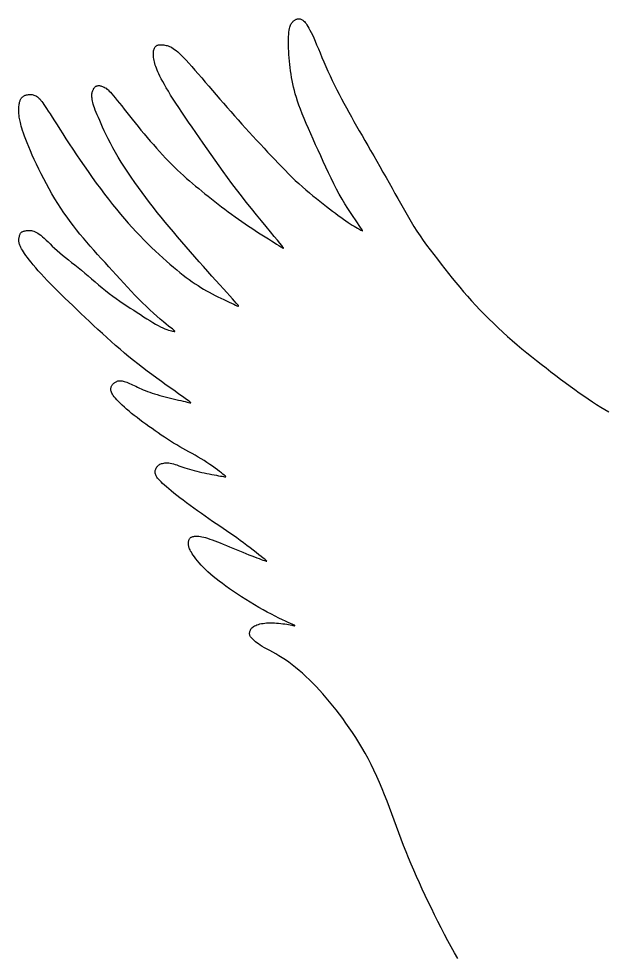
# Model space of a CAD drawing. Header units: millimetres. Extents: x 139 to 289, y 77 to 272.
# Drawn here: x 189.66 to 210.7, y 176.09 to 209.7 of the extents above; entities that cross this region are included whole.
import ezdxf

# ---------------------------------------------------------------- set-up
doc = ezdxf.new("R2010")
doc.units = ezdxf.units.MM
doc.layers.add('GREEN', color=96, linetype='Continuous')

msp = doc.modelspace()

# ---------------------------------------------------------------- linework, layer by layer
at = {"layer": 'GREEN'}
msp.add_lwpolyline([(205.381, 176.049), (205.261, 176.25), (205.141, 176.461), (205.021, 176.681), (204.902, 176.907), (204.783, 177.138), (204.665, 177.372), (204.549, 177.608), (204.435, 177.843), (204.323, 178.077), (204.214, 178.307), (204.108, 178.534), (204.004, 178.759), (203.903, 178.982), (203.805, 179.203), (203.71, 179.425), (203.617, 179.646), (203.527, 179.868), (203.44, 180.092), (203.355, 180.316), (203.272, 180.542), (203.189, 180.768), (203.106, 180.995), (203.022, 181.221), (202.937, 181.448), (202.85, 181.675), (202.76, 181.901), (202.667, 182.126), (202.572, 182.349), (202.475, 182.568), (202.374, 182.785), (202.272, 182.996), (202.166, 183.203), (202.059, 183.403), (201.949, 183.597), (201.837, 183.784), (201.724, 183.965), (201.609, 184.14), (201.493, 184.31), (201.376, 184.475), (201.258, 184.636), (201.141, 184.792), (201.023, 184.945), (200.905, 185.094), (200.786, 185.239), (200.668, 185.381), (200.549, 185.518), (200.429, 185.652), (200.309, 185.781), (200.188, 185.907), (200.066, 186.028), (199.943, 186.145), (199.82, 186.257), (199.697, 186.364), (199.574, 186.466), (199.452, 186.562), (199.331, 186.652), (199.21, 186.736), (199.092, 186.814), (198.975, 186.886), (198.862, 186.953), (198.753, 187.014), (198.649, 187.072), (198.552, 187.125), (198.462, 187.175), (198.38, 187.222), (198.308, 187.267), (198.243, 187.31), (198.187, 187.35), (198.138, 187.388), (198.096, 187.424), (198.059, 187.457), (198.028, 187.488), (198.002, 187.517), (197.98, 187.543), (197.962, 187.568), (197.948, 187.591), (197.937, 187.614), (197.929, 187.636), (197.925, 187.658), (197.923, 187.68), (197.924, 187.703), (197.927, 187.728), (197.932, 187.754), (197.941, 187.78), (197.952, 187.807), (197.968, 187.833), (197.986, 187.859), (198.009, 187.885), (198.037, 187.91), (198.068, 187.933), (198.104, 187.955), (198.145, 187.975), (198.189, 187.993), (198.238, 188.01), (198.29, 188.024), (198.346, 188.037), (198.405, 188.047), (198.467, 188.055), (198.532, 188.061), (198.6, 188.065), (198.67, 188.066), (198.742, 188.066), (198.815, 188.063), (198.89, 188.058), (198.965, 188.052), (199.04, 188.044), (199.115, 188.034), (199.188, 188.024), (199.257, 188.013), (199.322, 188.002), (199.381, 187.991), (199.432, 187.982), (199.476, 187.973), (199.509, 187.967), (199.532, 187.963), (199.543, 187.963), (199.542, 187.967), (199.527, 187.976), (199.496, 187.991), (199.45, 188.013), (199.387, 188.042), (199.307, 188.079), (199.21, 188.124), (199.1, 188.177), (198.977, 188.236), (198.844, 188.302), (198.703, 188.374), (198.556, 188.451), (198.405, 188.533), (198.251, 188.62), (198.096, 188.71), (197.941, 188.804), (197.787, 188.899), (197.636, 188.996), (197.488, 189.093), (197.344, 189.189), (197.207, 189.284), (197.076, 189.377), (196.951, 189.468), (196.834, 189.556), (196.723, 189.643), (196.618, 189.728), (196.52, 189.812), (196.428, 189.895), (196.342, 189.976), (196.262, 190.057), (196.188, 190.136), (196.12, 190.212), (196.059, 190.286), (196.003, 190.357), (195.953, 190.423), (195.909, 190.485), (195.871, 190.541), (195.839, 190.591), (195.812, 190.637), (195.79, 190.678), (195.773, 190.715), (195.76, 190.749), (195.75, 190.78), (195.743, 190.811), (195.738, 190.84), (195.735, 190.87), (195.734, 190.899), (195.735, 190.927), (195.737, 190.955), (195.741, 190.982), (195.747, 191.007), (195.754, 191.03), (195.763, 191.051), (195.773, 191.071), (195.784, 191.088), (195.797, 191.103), (195.812, 191.116), (195.83, 191.128), (195.849, 191.138), (195.871, 191.147), (195.895, 191.155), (195.922, 191.161), (195.953, 191.167), (195.987, 191.171), (196.024, 191.172), (196.066, 191.171), (196.112, 191.168), (196.163, 191.161), (196.219, 191.15), (196.281, 191.135), (196.348, 191.116), (196.421, 191.093), (196.5, 191.066), (196.584, 191.036), (196.675, 191.002), (196.771, 190.965), (196.873, 190.924), (196.98, 190.88), (197.093, 190.834), (197.208, 190.786), (197.326, 190.737), (197.445, 190.687), (197.563, 190.639), (197.678, 190.591), (197.791, 190.546), (197.899, 190.503), (198.002, 190.463), (198.098, 190.426), (198.187, 190.393), (198.268, 190.363), (198.34, 190.337), (198.402, 190.314), (198.454, 190.295), (198.494, 190.281), (198.522, 190.272), (198.538, 190.269), (198.541, 190.273), (198.53, 190.286), (198.504, 190.308), (198.465, 190.34), (198.41, 190.384), (198.34, 190.439), (198.256, 190.506), (198.161, 190.58), (198.056, 190.662), (197.944, 190.748), (197.827, 190.837), (197.706, 190.928), (197.585, 191.017), (197.464, 191.104), (197.343, 191.189), (197.222, 191.273), (197.1, 191.356), (196.978, 191.44), (196.853, 191.525), (196.727, 191.611), (196.598, 191.699), (196.465, 191.791), (196.331, 191.885), (196.196, 191.981), (196.061, 192.078), (195.927, 192.174), (195.796, 192.27), (195.669, 192.364), (195.547, 192.456), (195.43, 192.544), (195.32, 192.629), (195.216, 192.711), (195.119, 192.788), (195.03, 192.861), (194.948, 192.93), (194.875, 192.995), (194.81, 193.054), (194.753, 193.109), (194.705, 193.159), (194.664, 193.205), (194.631, 193.248), (194.603, 193.287), (194.582, 193.324), (194.566, 193.359), (194.554, 193.393), (194.547, 193.426), (194.544, 193.458), (194.544, 193.488), (194.548, 193.518), (194.554, 193.546), (194.563, 193.573), (194.575, 193.599), (194.589, 193.624), (194.604, 193.647), (194.622, 193.669), (194.642, 193.689), (194.664, 193.708), (194.688, 193.725), (194.715, 193.741), (194.744, 193.754), (194.775, 193.766), (194.81, 193.776), (194.847, 193.784), (194.888, 193.79), (194.931, 193.793), (194.977, 193.792), (195.026, 193.789), (195.078, 193.782), (195.134, 193.771), (195.193, 193.756), (195.255, 193.738), (195.319, 193.717), (195.388, 193.693), (195.459, 193.668), (195.532, 193.642), (195.609, 193.616), (195.689, 193.59), (195.771, 193.564), (195.856, 193.54), (195.943, 193.516), (196.031, 193.494), (196.12, 193.472), (196.21, 193.451), (196.301, 193.432), (196.391, 193.413), (196.481, 193.395), (196.569, 193.378), (196.654, 193.362), (196.734, 193.348), (196.809, 193.335), (196.877, 193.323), (196.936, 193.313), (196.986, 193.305), (197.024, 193.299), (197.052, 193.295), (197.068, 193.295), (197.072, 193.301), (197.065, 193.311), (197.046, 193.329), (197.014, 193.354), (196.971, 193.388), (196.915, 193.431), (196.848, 193.483), (196.772, 193.541), (196.687, 193.604), (196.596, 193.67), (196.498, 193.738), (196.397, 193.807), (196.293, 193.874), (196.187, 193.939), (196.081, 194.002), (195.973, 194.064), (195.864, 194.124), (195.754, 194.184), (195.645, 194.245), (195.534, 194.307), (195.424, 194.37), (195.313, 194.436), (195.203, 194.503), (195.092, 194.573), (194.982, 194.644), (194.871, 194.717), (194.761, 194.791), (194.65, 194.867), (194.54, 194.943), (194.429, 195.02), (194.319, 195.098), (194.21, 195.177), (194.103, 195.255), (193.998, 195.333), (193.895, 195.412), (193.796, 195.489), (193.7, 195.567), (193.608, 195.643), (193.521, 195.718), (193.439, 195.791), (193.362, 195.862), (193.291, 195.93), (193.227, 195.994), (193.17, 196.055), (193.12, 196.11), (193.078, 196.161), (193.043, 196.208), (193.015, 196.25), (192.992, 196.288), (192.976, 196.324), (192.964, 196.356), (192.957, 196.386), (192.953, 196.415), (192.953, 196.442), (192.955, 196.467), (192.961, 196.492), (192.968, 196.515), (192.978, 196.537), (192.99, 196.558), (193.003, 196.578), (193.017, 196.596), (193.032, 196.614), (193.048, 196.631), (193.065, 196.647), (193.083, 196.662), (193.102, 196.676), (193.122, 196.688), (193.143, 196.699), (193.164, 196.709), (193.187, 196.718), (193.211, 196.725), (193.236, 196.73), (193.263, 196.733), (193.292, 196.733), (193.324, 196.731), (193.358, 196.727), (193.395, 196.719), (193.435, 196.708), (193.479, 196.695), (193.525, 196.678), (193.574, 196.659), (193.625, 196.638), (193.679, 196.614), (193.735, 196.589), (193.793, 196.562), (193.853, 196.534), (193.915, 196.504), (193.979, 196.474), (194.046, 196.444), (194.117, 196.413), (194.19, 196.382), (194.267, 196.351), (194.348, 196.322), (194.433, 196.293), (194.521, 196.264), (194.613, 196.237), (194.706, 196.21), (194.802, 196.185), (194.899, 196.159), (194.997, 196.135), (195.094, 196.11), (195.192, 196.087), (195.287, 196.064), (195.379, 196.042), (195.466, 196.021), (195.547, 196.003), (195.62, 195.985), (195.684, 195.971), (195.738, 195.958), (195.779, 195.949), (195.808, 195.944), (195.821, 195.945), (195.819, 195.954), (195.799, 195.972), (195.76, 196.002), (195.701, 196.044), (195.62, 196.101), (195.517, 196.173), (195.394, 196.259), (195.255, 196.357), (195.102, 196.465), (194.94, 196.581), (194.771, 196.703), (194.599, 196.828), (194.426, 196.955), (194.257, 197.082), (194.09, 197.209), (193.925, 197.336), (193.763, 197.464), (193.602, 197.594), (193.442, 197.725), (193.283, 197.859), (193.125, 197.996), (192.967, 198.135), (192.809, 198.277), (192.651, 198.421), (192.494, 198.566), (192.339, 198.712), (192.185, 198.857), (192.033, 199.002), (191.882, 199.144), (191.734, 199.285), (191.589, 199.423), (191.447, 199.559), (191.308, 199.693), (191.172, 199.824), (191.041, 199.953), (190.914, 200.08), (190.792, 200.205), (190.675, 200.327), (190.563, 200.446), (190.458, 200.562), (190.358, 200.673), (190.265, 200.779), (190.179, 200.881), (190.101, 200.976), (190.031, 201.064), (189.969, 201.145), (189.914, 201.219), (189.867, 201.287), (189.826, 201.349), (189.791, 201.405), (189.761, 201.456), (189.737, 201.502), (189.716, 201.545), (189.7, 201.584), (189.687, 201.619), (189.677, 201.652), (189.669, 201.683), (189.664, 201.712), (189.662, 201.74), (189.661, 201.768), (189.662, 201.795), (189.665, 201.823), (189.669, 201.851), (189.674, 201.878), (189.68, 201.905), (189.687, 201.931), (189.694, 201.955), (189.703, 201.977), (189.712, 201.997), (189.721, 202.014), (189.731, 202.028), (189.743, 202.041), (189.755, 202.052), (189.769, 202.061), (189.785, 202.07), (189.804, 202.077), (189.825, 202.085), (189.848, 202.092), (189.874, 202.099), (189.903, 202.105), (189.933, 202.111), (189.966, 202.115), (190.001, 202.117), (190.037, 202.117), (190.075, 202.114), (190.114, 202.109), (190.155, 202.101), (190.198, 202.088), (190.243, 202.071), (190.29, 202.048), (190.34, 202.02), (190.393, 201.985), (190.448, 201.943), (190.507, 201.893), (190.569, 201.836), (190.635, 201.773), (190.706, 201.705), (190.78, 201.633), (190.859, 201.557), (190.943, 201.478), (191.033, 201.398), (191.128, 201.316), (191.227, 201.233), (191.332, 201.149), (191.44, 201.063), (191.551, 200.974), (191.666, 200.883), (191.783, 200.788), (191.902, 200.691), (192.022, 200.59), (192.144, 200.486), (192.267, 200.38), (192.391, 200.274), (192.515, 200.168), (192.641, 200.063), (192.767, 199.961), (192.894, 199.861), (193.021, 199.765), (193.149, 199.674), (193.276, 199.585), (193.402, 199.5), (193.528, 199.417), (193.652, 199.336), (193.775, 199.257), (193.896, 199.179), (194.015, 199.102), (194.13, 199.027), (194.242, 198.955), (194.351, 198.886), (194.455, 198.822), (194.554, 198.762), (194.648, 198.709), (194.736, 198.663), (194.817, 198.625), (194.892, 198.593), (194.961, 198.568), (195.022, 198.548), (195.077, 198.533), (195.124, 198.521), (195.164, 198.512), (195.198, 198.506), (195.223, 198.502), (195.24, 198.5), (195.248, 198.502), (195.244, 198.511), (195.229, 198.527), (195.2, 198.552), (195.158, 198.587), (195.099, 198.634), (195.025, 198.694), (194.936, 198.766), (194.835, 198.849), (194.724, 198.943), (194.604, 199.046), (194.478, 199.157), (194.348, 199.275), (194.215, 199.4), (194.083, 199.529), (193.95, 199.663), (193.817, 199.801), (193.684, 199.941), (193.551, 200.085), (193.418, 200.23), (193.284, 200.377), (193.15, 200.524), (193.015, 200.671), (192.88, 200.818), (192.746, 200.965), (192.612, 201.112), (192.48, 201.259), (192.349, 201.405), (192.22, 201.551), (192.094, 201.697), (191.97, 201.842), (191.848, 201.988), (191.73, 202.135), (191.613, 202.283), (191.498, 202.434), (191.386, 202.588), (191.275, 202.747), (191.165, 202.91), (191.057, 203.078), (190.951, 203.251), (190.847, 203.426), (190.746, 203.604), (190.648, 203.783), (190.553, 203.962), (190.462, 204.139), (190.375, 204.314), (190.292, 204.485), (190.215, 204.651), (190.142, 204.812), (190.075, 204.965), (190.013, 205.111), (189.957, 205.248), (189.908, 205.376), (189.864, 205.492), (189.826, 205.597), (189.795, 205.69), (189.768, 205.774), (189.747, 205.849), (189.729, 205.916), (189.714, 205.976), (189.702, 206.031), (189.692, 206.081), (189.683, 206.127), (189.676, 206.17), (189.67, 206.211), (189.666, 206.25), (189.662, 206.287), (189.659, 206.325), (189.658, 206.362), (189.658, 206.4), (189.658, 206.439), (189.659, 206.479), (189.662, 206.52), (189.665, 206.56), (189.669, 206.599), (189.674, 206.636), (189.68, 206.672), (189.687, 206.704), (189.695, 206.734), (189.704, 206.761), (189.713, 206.785), (189.723, 206.807), (189.734, 206.827), (189.746, 206.845), (189.758, 206.861), (189.771, 206.876), (189.784, 206.891), (189.798, 206.904), (189.813, 206.916), (189.829, 206.928), (189.847, 206.938), (189.867, 206.948), (189.889, 206.957), (189.913, 206.965), (189.94, 206.971), (189.969, 206.977), (190.001, 206.982), (190.033, 206.984), (190.067, 206.985), (190.101, 206.984), (190.135, 206.98), (190.168, 206.974), (190.201, 206.966), (190.233, 206.954), (190.264, 206.939), (190.295, 206.921), (190.326, 206.9), (190.357, 206.874), (190.388, 206.845), (190.419, 206.812), (190.451, 206.775), (190.484, 206.732), (190.52, 206.683), (190.559, 206.625), (190.604, 206.558), (190.654, 206.48), (190.712, 206.39), (190.777, 206.287), (190.852, 206.17), (190.935, 206.038), (191.027, 205.894), (191.126, 205.739), (191.233, 205.574), (191.346, 205.399), (191.467, 205.216), (191.593, 205.025), (191.724, 204.829), (191.86, 204.629), (192, 204.426), (192.143, 204.221), (192.288, 204.017), (192.435, 203.814), (192.581, 203.615), (192.727, 203.42), (192.872, 203.232), (193.016, 203.05), (193.158, 202.874), (193.3, 202.703), (193.441, 202.537), (193.581, 202.377), (193.722, 202.221), (193.862, 202.07), (194.002, 201.923), (194.141, 201.78), (194.28, 201.642), (194.417, 201.508), (194.553, 201.379), (194.687, 201.254), (194.818, 201.134), (194.947, 201.02), (195.073, 200.91), (195.195, 200.805), (195.314, 200.705), (195.431, 200.61), (195.545, 200.52), (195.656, 200.435), (195.764, 200.354), (195.87, 200.278), (195.974, 200.207), (196.077, 200.14), (196.178, 200.076), (196.278, 200.015), (196.379, 199.957), (196.48, 199.901), (196.582, 199.846), (196.686, 199.792), (196.791, 199.739), (196.897, 199.687), (197.002, 199.638), (197.102, 199.59), (197.196, 199.547), (197.282, 199.507), (197.359, 199.473), (197.422, 199.444), (197.472, 199.421), (197.507, 199.407), (197.528, 199.403), (197.532, 199.409), (197.521, 199.429), (197.494, 199.463), (197.449, 199.513), (197.388, 199.581), (197.31, 199.668), (197.215, 199.772), (197.108, 199.891), (196.988, 200.024), (196.858, 200.169), (196.719, 200.323), (196.575, 200.484), (196.425, 200.651), (196.273, 200.823), (196.119, 200.997), (195.963, 201.173), (195.807, 201.351), (195.651, 201.53), (195.496, 201.709), (195.343, 201.888), (195.193, 202.065), (195.045, 202.241), (194.9, 202.416), (194.758, 202.59), (194.619, 202.764), (194.481, 202.938), (194.345, 203.113), (194.211, 203.29), (194.078, 203.469), (193.946, 203.651), (193.816, 203.834), (193.688, 204.018), (193.564, 204.202), (193.444, 204.384), (193.33, 204.564), (193.221, 204.741), (193.12, 204.913), (193.026, 205.079), (192.94, 205.24), (192.861, 205.394), (192.788, 205.541), (192.721, 205.681), (192.661, 205.813), (192.606, 205.937), (192.555, 206.052), (192.51, 206.157), (192.469, 206.255), (192.432, 206.344), (192.399, 206.426), (192.371, 206.502), (192.347, 206.571), (192.326, 206.635), (192.31, 206.695), (192.297, 206.75), (192.287, 206.801), (192.281, 206.848), (192.277, 206.892), (192.276, 206.933), (192.277, 206.971), (192.28, 207.006), (192.285, 207.038), (192.291, 207.068), (192.299, 207.096), (192.307, 207.122), (192.317, 207.146), (192.328, 207.168), (192.339, 207.189), (192.351, 207.208), (192.364, 207.225), (192.377, 207.241), (192.391, 207.255), (192.405, 207.268), (192.421, 207.279), (192.438, 207.288), (192.456, 207.295), (192.475, 207.3), (192.496, 207.303), (192.519, 207.304), (192.544, 207.302), (192.57, 207.299), (192.598, 207.292), (192.626, 207.284), (192.656, 207.273), (192.686, 207.26), (192.717, 207.244), (192.749, 207.227), (192.782, 207.205), (192.817, 207.179), (192.855, 207.147), (192.896, 207.109), (192.942, 207.062), (192.994, 207.006), (193.051, 206.94), (193.115, 206.863), (193.186, 206.775), (193.263, 206.678), (193.345, 206.573), (193.432, 206.461), (193.524, 206.344), (193.62, 206.221), (193.719, 206.096), (193.822, 205.968), (193.928, 205.838), (194.035, 205.707), (194.145, 205.577), (194.255, 205.446), (194.366, 205.317), (194.478, 205.19), (194.589, 205.065), (194.699, 204.943), (194.808, 204.824), (194.916, 204.709), (195.024, 204.597), (195.132, 204.487), (195.239, 204.381), (195.346, 204.277), (195.453, 204.176), (195.56, 204.078), (195.667, 203.982), (195.774, 203.888), (195.883, 203.796), (195.992, 203.704), (196.102, 203.613), (196.214, 203.522), (196.327, 203.43), (196.442, 203.338), (196.559, 203.245), (196.677, 203.151), (196.796, 203.058), (196.916, 202.965), (197.037, 202.874), (197.158, 202.783), (197.28, 202.694), (197.402, 202.606), (197.523, 202.52), (197.644, 202.436), (197.766, 202.354), (197.887, 202.272), (198.007, 202.192), (198.128, 202.114), (198.247, 202.036), (198.367, 201.959), (198.484, 201.884), (198.597, 201.813), (198.704, 201.745), (198.803, 201.682), (198.893, 201.626), (198.972, 201.576), (199.038, 201.535), (199.09, 201.503), (199.125, 201.483), (199.143, 201.478), (199.141, 201.49), (199.12, 201.522), (199.077, 201.577), (199.011, 201.657), (198.92, 201.766), (198.805, 201.904), (198.668, 202.068), (198.514, 202.254), (198.346, 202.458), (198.17, 202.674), (197.989, 202.899), (197.807, 203.128), (197.629, 203.356), (197.457, 203.58), (197.293, 203.8), (197.135, 204.015), (196.982, 204.226), (196.834, 204.434), (196.689, 204.638), (196.546, 204.84), (196.406, 205.04), (196.266, 205.238), (196.129, 205.433), (195.994, 205.625), (195.862, 205.813), (195.734, 205.997), (195.611, 206.175), (195.495, 206.347), (195.384, 206.513), (195.281, 206.671), (195.185, 206.822), (195.097, 206.965), (195.015, 207.099), (194.941, 207.225), (194.874, 207.342), (194.814, 207.45), (194.76, 207.549), (194.714, 207.638), (194.674, 207.719), (194.639, 207.792), (194.61, 207.86), (194.585, 207.923), (194.564, 207.982), (194.545, 208.038), (194.53, 208.094), (194.516, 208.149), (194.504, 208.204), (194.494, 208.258), (194.487, 208.31), (194.481, 208.361), (194.479, 208.411), (194.478, 208.457), (194.48, 208.501), (194.486, 208.542), (194.493, 208.579), (194.503, 208.613), (194.516, 208.644), (194.531, 208.671), (194.548, 208.695), (194.567, 208.715), (194.589, 208.732), (194.612, 208.745), (194.636, 208.754), (194.663, 208.761), (194.691, 208.765), (194.721, 208.767), (194.752, 208.766), (194.785, 208.765), (194.819, 208.761), (194.855, 208.757), (194.892, 208.752), (194.931, 208.744), (194.97, 208.734), (195.012, 208.722), (195.054, 208.706), (195.098, 208.687), (195.144, 208.663), (195.19, 208.635), (195.24, 208.601), (195.293, 208.56), (195.35, 208.511), (195.414, 208.453), (195.484, 208.384), (195.562, 208.304), (195.649, 208.212), (195.746, 208.106), (195.852, 207.987), (195.965, 207.859), (196.085, 207.722), (196.209, 207.579), (196.337, 207.431), (196.467, 207.279), (196.597, 207.127), (196.728, 206.974), (196.858, 206.822), (196.988, 206.671), (197.118, 206.52), (197.249, 206.37), (197.38, 206.22), (197.511, 206.072), (197.643, 205.924), (197.776, 205.777), (197.91, 205.631), (198.044, 205.487), (198.177, 205.344), (198.31, 205.203), (198.441, 205.063), (198.571, 204.925), (198.699, 204.79), (198.825, 204.657), (198.95, 204.526), (199.073, 204.397), (199.195, 204.271), (199.317, 204.148), (199.439, 204.027), (199.562, 203.909), (199.687, 203.793), (199.813, 203.681), (199.94, 203.571), (200.067, 203.464), (200.194, 203.36), (200.319, 203.26), (200.442, 203.162), (200.562, 203.069), (200.679, 202.978), (200.791, 202.892), (200.898, 202.809), (201.001, 202.731), (201.099, 202.656), (201.193, 202.586), (201.283, 202.521), (201.368, 202.46), (201.45, 202.404), (201.527, 202.353), (201.599, 202.307), (201.667, 202.266), (201.728, 202.23), (201.784, 202.198), (201.834, 202.171), (201.876, 202.148), (201.911, 202.129), (201.939, 202.115), (201.957, 202.107), (201.967, 202.107), (201.966, 202.117), (201.954, 202.139), (201.931, 202.175), (201.896, 202.226), (201.848, 202.296), (201.786, 202.385), (201.712, 202.492), (201.629, 202.615), (201.537, 202.753), (201.441, 202.903), (201.34, 203.065), (201.237, 203.236), (201.135, 203.415), (201.035, 203.6), (200.937, 203.791), (200.841, 203.985), (200.746, 204.182), (200.653, 204.382), (200.561, 204.583), (200.47, 204.785), (200.379, 204.986), (200.289, 205.186), (200.201, 205.383), (200.114, 205.577), (200.031, 205.766), (199.952, 205.95), (199.877, 206.126), (199.808, 206.295), (199.745, 206.454), (199.69, 206.604), (199.641, 206.745), (199.599, 206.878), (199.561, 207.006), (199.528, 207.128), (199.5, 207.247), (199.474, 207.364), (199.451, 207.48), (199.43, 207.596), (199.41, 207.713), (199.393, 207.83), (199.377, 207.946), (199.363, 208.063), (199.351, 208.18), (199.341, 208.297), (199.333, 208.413), (199.326, 208.528), (199.322, 208.642), (199.319, 208.753), (199.318, 208.86), (199.319, 208.961), (199.322, 209.055), (199.326, 209.141), (199.333, 209.218), (199.341, 209.285), (199.351, 209.342), (199.363, 209.391), (199.375, 209.432), (199.389, 209.467), (199.404, 209.498), (199.42, 209.524), (199.436, 209.547), (199.453, 209.568), (199.47, 209.587), (199.488, 209.605), (199.505, 209.621), (199.523, 209.635), (199.542, 209.648), (199.56, 209.66), (199.578, 209.67), (199.597, 209.678), (199.615, 209.685), (199.634, 209.69), (199.653, 209.694), (199.673, 209.696), (199.693, 209.696), (199.714, 209.694), (199.736, 209.689), (199.758, 209.682), (199.782, 209.673), (199.806, 209.66), (199.832, 209.643), (199.859, 209.621), (199.887, 209.594), (199.916, 209.561), (199.947, 209.522), (199.979, 209.476), (200.013, 209.423), (200.049, 209.361), (200.087, 209.289), (200.128, 209.208), (200.172, 209.115), (200.22, 209.011), (200.271, 208.894), (200.326, 208.764), (200.386, 208.623), (200.449, 208.473), (200.515, 208.315), (200.584, 208.151), (200.656, 207.984), (200.73, 207.815), (200.806, 207.647), (200.885, 207.481), (200.965, 207.316), (201.046, 207.153), (201.13, 206.991), (201.215, 206.83), (201.302, 206.669), (201.39, 206.508), (201.479, 206.346), (201.57, 206.184), (201.663, 206.02), (201.757, 205.854), (201.853, 205.685), (201.951, 205.514), (202.052, 205.339), (202.155, 205.16), (202.26, 204.976), (202.368, 204.788), (202.478, 204.596), (202.589, 204.402), (202.7, 204.207), (202.811, 204.012), (202.92, 203.819), (203.026, 203.63), (203.129, 203.445), (203.229, 203.265), (203.325, 203.091), (203.42, 202.921), (203.515, 202.753), (203.61, 202.588), (203.708, 202.424), (203.809, 202.26), (203.915, 202.095), (204.027, 201.928), (204.143, 201.76), (204.265, 201.591), (204.39, 201.422), (204.518, 201.252), (204.648, 201.082), (204.78, 200.913), (204.912, 200.745), (205.045, 200.578), (205.178, 200.412), (205.313, 200.248), (205.449, 200.084), (205.587, 199.921), (205.729, 199.758), (205.873, 199.596), (206.022, 199.434), (206.175, 199.272), (206.333, 199.11), (206.494, 198.95), (206.658, 198.79), (206.824, 198.632), (206.993, 198.476), (207.163, 198.323), (207.333, 198.172), (207.505, 198.025), (207.677, 197.88), (207.849, 197.738), (208.022, 197.599), (208.194, 197.461), (208.367, 197.325), (208.54, 197.191), (208.714, 197.058), (208.887, 196.926), (209.059, 196.795), (209.23, 196.667), (209.4, 196.542), (209.567, 196.42), (209.732, 196.302), (209.893, 196.189), (210.049, 196.081), (210.202, 195.979), (210.351, 195.882), (210.497, 195.791), (210.641, 195.704), (210.785, 195.62)], dxfattribs=at)

doc.saveas('drawing.dxf')
